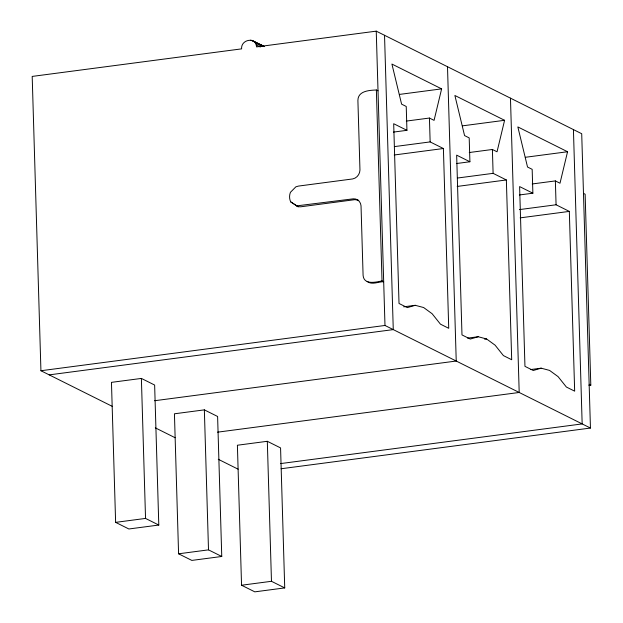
<?xml version="1.0" encoding="UTF-8"?>
<svg xmlns="http://www.w3.org/2000/svg" width="623" height="623" viewBox="0 0 623 623"><rect width="100%" height="100%" fill="white"/><g stroke="black" fill="none" stroke-linecap="round" stroke-linejoin="round"><path stroke-width="0.93" d="M393.44 132.099L406.944 130.324L406.235 106.463L401.594 104.15L391.914 64.052L441.621 88.871L434.067 120.364L429.434 118.043L406.289 121.088M456.41 163.538L469.906 161.762L469.197 137.901L464.563 135.58L454.883 95.483L504.591 120.301L497.037 151.794L492.396 149.481L469.251 152.526M519.372 194.976L532.875 193.2L532.167 169.331L527.525 167.019L517.845 126.921L567.553 151.739L559.999 183.232L555.366 180.919L532.221 183.964M394.46 146.6L430.143 141.912L443.397 148.523L448.731 328.298L440.445 324.162L432.136 313.743L423.632 307.536L415.237 305.309L407.31 307.614L399.024 303.479L393.689 123.712L406.944 130.324M457.422 178.038L493.105 173.342L506.359 179.961L511.693 359.736L503.415 355.601L495.106 345.181L486.594 338.974L478.199 336.739L470.272 339.052L461.986 334.917L456.651 155.143L469.906 161.762M519.426 209.601L556.074 204.78L569.329 211.399L574.663 391.166L566.377 387.031L558.068 376.619L549.556 370.405L541.169 368.177L533.233 370.49L524.955 366.347L519.613 186.581L532.875 193.2M281.09 468.753L590.448 428.048L581.711 133.727L376.245 31.15L256.575 46.896C256.154 36.438 240.712 39.366 241.615 48.867L32.194 76.419L40.931 370.74L112.179 406.313M378.021 90.81L376.362 89.985C369.392 90.312 358.015 90.802 357.898 100.396L359.962 170.001C359.853 174.222 356.924 178.085 352.719 178.933L298.495 186.075L295.886 186.814L290.419 192.328A11.72 10.451 -63.5 0 0 290.707 201.868L298.113 206.735L300.745 206.789L354.97 199.648L358.747 200.349M399.405 94.423L441.621 88.871M462.367 125.862L504.591 120.301M394.219 154.995L443.397 148.523M525.329 157.292L567.553 151.739M457.181 186.433L506.359 179.961M520.143 217.871L569.329 211.399M367.157 281.495C371.97 285.202 378.34 281.658 383.682 281.721L382.024 280.887C375.84 282.196 363.91 285.186 363.092 275.397L361.029 205.792C360.725 201.751 357.438 198.48 353.311 198.823L296.455 205.901M403.688 306.828L415.237 305.309M40.931 370.74L384.983 325.463L590.448 428.048M49.217 374.875L393.269 329.606L384.531 35.285M141.382 378.426L111.462 382.358L115.621 522.362L128.875 528.982L158.795 525.041L154.636 385.045L141.382 378.426L145.541 518.422L158.795 525.041M467.616 338.133L478.199 336.739M484.671 339.224L486.594 338.974M154.582 400.729L456.231 361.036L447.501 66.723M204.352 409.864L174.432 413.797L178.583 553.8L191.845 560.412L221.757 556.479L217.606 416.476L204.352 409.864L208.503 549.86L221.757 556.479M530.578 369.571L541.169 368.177M217.552 432.167L519.2 392.474L510.463 98.154M588.937 385.372L590.806 385.123L585.137 194.212L583.486 193.387M267.314 441.294L237.394 445.235L241.553 585.231L254.807 591.85L284.727 587.91L280.568 447.914L267.314 441.294L271.472 581.298L284.727 587.91M280.514 463.598L582.162 423.913L573.425 129.592M115.621 522.362L145.541 518.422M178.583 553.8L208.503 549.86M241.553 585.231L271.472 581.298M252.634 40.627L264.37 46.484M254.168 41.624L264.175 46.624M250.742 40.074L258.202 43.797M263.342 46.367L259.028 44.217L262.454 45.759M255.337 43.065L261.964 46.375M256.146 44.957L260.289 47.029M290.707 201.868L298.113 206.735M589.148 384.298L590.806 385.123M155.306 427.837L175.141 437.743M218.268 459.276L238.111 469.181M555.366 180.919L556.074 204.78M492.396 149.481L493.105 173.342M429.434 118.043L430.143 141.912M376.245 31.15L384.983 325.463M376.362 89.985L382.024 280.887"/></g></svg>
